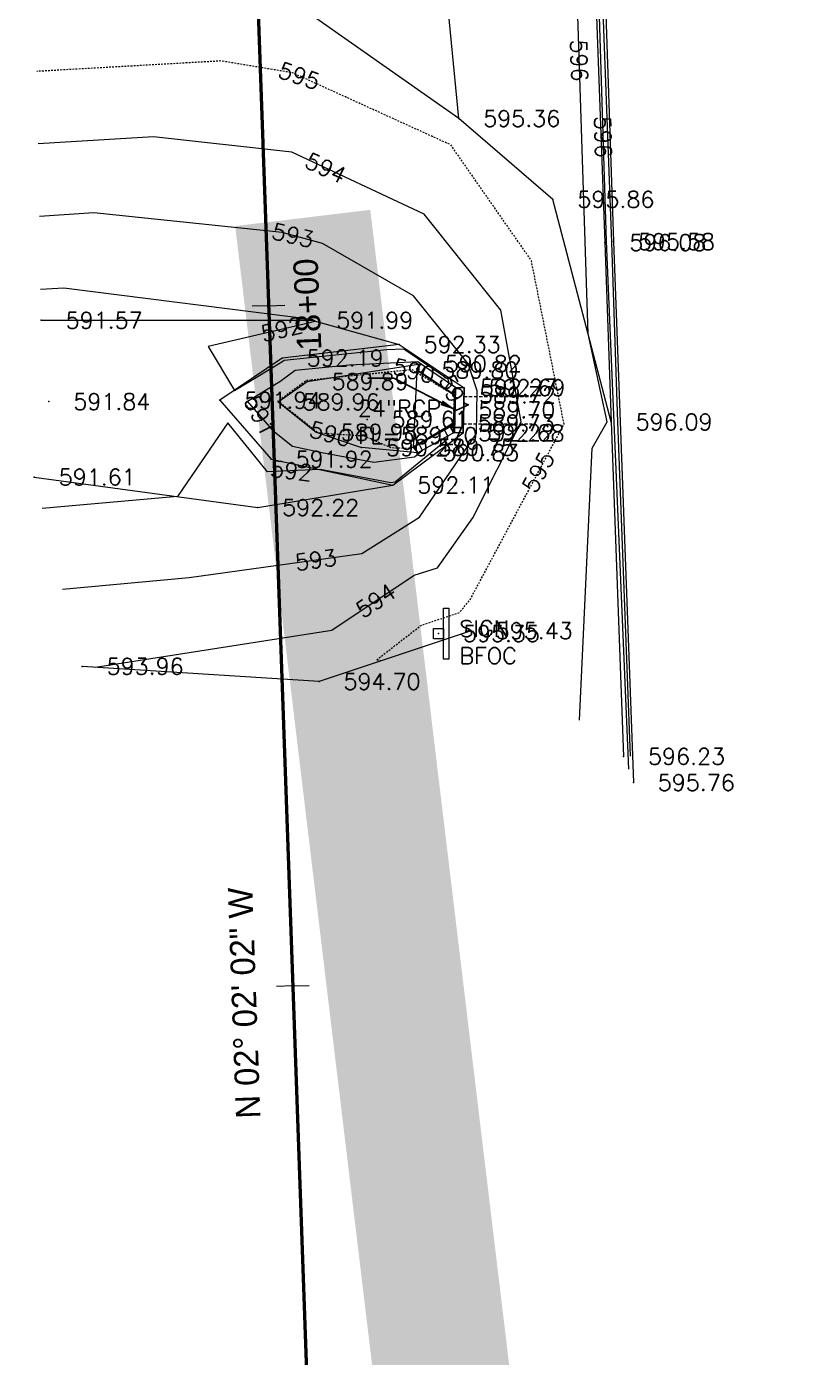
# Model space of a CAD drawing. Extents: x 2536931 to 2538613, y 7112513 to 7131087.
# Drawn here: x 2537889.7 to 2537946, y 7124378.9 to 7124476.7 of the extents above; entities that cross this region are included whole.
import ezdxf
from ezdxf.enums import TextEntityAlignment as Align

# ---------------------------------------------------------------- set-up
doc = ezdxf.new("R2010")
doc.units = 0
doc.header["$MEASUREMENT"] = 0
for name, pattern in [('DASHED2', [0.375, 0.25, -0.125]), ('DGN Style 4', [1.5247442917175293, 0.7623721458587647, -0.3811860729293823, 0, -0.3811860729293823]), ('HIDDEN2', [0.1875, 0.125, -0.0625])]:
    doc.linetypes.add(name, pattern=pattern)
for name, color, linetype, lineweight in [('C-WATR-UGND', 4, 'Continuous', 53), ('D_ALIGN_WL_20_SCALE', 7, 'Continuous', 30), ('D_ALIGN_WL_CENTERLINE', 7, 'DGN Style 4', 30), ('distance', 54, 'Continuous', 0), ('PT', 7, 'Continuous', 0), ('PTELEV', 5, 'Continuous', 0), ('V-BLDG', 8, 'Continuous', 0), ('V-PVMT-CONC', 8, 'Continuous', 0), ('V-ROAD-CURB-BACK', 8, 'Continuous', 0), ('V-ROAD-CURB-FACE', 54, 'Continuous', 0), ('V-SITE-RTWL', 8, 'Continuous', 0), ('V-SITE-SIGN', 8, 'Continuous', 0), ('V-STRM-LABL', 252, 'Continuous', 0), ('V-STRM-PIPE', 8, 'Continuous', 0), ('V-TINN-BRKL', 100, 'Continuous', 0), ('V-TOPO-MAJR', 252, 'HIDDEN2', 0), ('V-TOPO-MINR', 8, 'Continuous', 0)]:
    doc.layers.add(name, color=color, linetype=linetype, lineweight=lineweight)
doc.styles.add('PTXT', font='romans.shx')
doc.styles.add('ROMANS', font='romans.shx')
doc.styles.get("Standard").update_dxf_attribs({"font": 'romans.shx'})
doc.styles.add('Style-BRIDGE', font='BRIDGE.shx')
doc.dimstyles.get("Standard").update_dxf_attribs({"dimtxt": 0.18, "dimasz": 0.18, "dimexe": 0.18, "dimexo": 0.06249999999999999, "dimgap": 0.08999999999999998, "dimtad": 0, "dimtih": 1, "dimtoh": 1, "dimdec": 4, "dimzin": 0, "dimdsep": 46, "dimtxsty": 'Standard', "dimcen": 0.09, "dimadec": 0, "dimazin": 0, "dimtfac": 1, "dimtdec": 4, "dimtofl": 0, "dimtmove": 0, "dimatfit": 3, "dimfxl": 0, "dimtolj": 1, "dimtzin": 0, "dimarcsym": 0})

# ---------------------------------------------------------------- blocks, each defined once
blk = doc.blocks.new('SIGN')
at = {"linetype": 'Continuous'}
for points in [[(0.01874999981373549, 0.09375), (0.03750000009313226, 0.09375), (0.03750000009313226, -0.09375), (0.01874999981373549, -0.09375)], [(0.01874999981373549, -0.01874999981373549), (-0.01874999981373549, -0.01874999981373549), (-0.01874999981373549, 0.01874999981373549), (0.01874999981373549, 0.01874999981373549)]]:
    blk.add_3dface(points, dxfattribs=at)

msp = doc.modelspace()

# ---------------------------------------------------------------- linework, layer by layer
at = {"layer": 'C-WATR-UGND'}
msp.add_line((2537902.680969561, 7124591.099447041), (2537915.880710179, 7124219.433768175), dxfattribs=at)
at = {"layer": 'D_ALIGN_WL_20_SCALE', "color": 2, "lineweight": 13}
for p, q in [((2537907.47250744, 7124456.183904522), (2537908.671751362, 7124456.22649578)), ((2537907.47250744, 7124456.183904522), (2537906.273263517, 7124456.141313264)), ((2537909.247143146, 7124406.215407765), (2537908.047899223, 7124406.172816508)), ((2537909.247143146, 7124406.215407765), (2537910.446387067, 7124406.257999023))]:
    msp.add_line(p, q, dxfattribs=at)
at = {"layer": 'D_ALIGN_WL_CENTERLINE', "color": 2, "lineweight": 13}
msp.add_line((2537915.880710199, 7124219.4337682), (2537906.6422804, 7124479.5606432), dxfattribs=at)
at = {"layer": 'distance', "color": 7, "linetype": 'Continuous', "lineweight": 0, "const_width": 10}
msp.add_lwpolyline([(2537921.24456601, 7123695.741898054), (2537940.954955182, 7124205.125926005), (2537909.98151081, 7124462.632221754)], dxfattribs=at)
at = {"layer": 'PT'}
for p in [(2537921.445, 7124469.936, 595.3640000000596), (2537928.372, 7124463.989, 595.8569999998435), (2537932.186, 7124460.822, 596.0839999997988), (2537932.818, 7124460.893, 595.5759999998845), (2537890.761, 7124455.115, 591.5689999996684), (2537910.644, 7124455.114, 591.9860000000335), (2537917.073, 7124453.334, 592.3270000000484), (2537908.471, 7124452.335, 592.1909999996424), (2537918.37, 7124451.457, 589.7989999996498), (2537918.626, 7124451.921, 590.8149999999441), (2537910.303, 7124450.618, 589.8919999999925), (2537921.13, 7124449.618, 589.7239999999292), (2537921.2, 7124450.184, 592.2719999998808), (2537921.835, 7124450.161, 592.6939999996684), (2537891.323, 7124449.141, 591.8429999998771), (2537903.899, 7124449.239, 591.9419999998063), (2537908.168, 7124449.12, 589.9599999999627), (2537921.084, 7124448.522, 589.7020000000484), (2537914.713, 7124447.829, 589.6110000000335), (2537921.0421862, 7124447.565783489, 589.7309999996796), (2537932.64, 7124447.644, 596.094000000041), (2537910.965, 7124446.885, 589.9819999998435), (2537921.063, 7124446.85, 592.2239999999292), (2537921.762, 7124446.836, 592.6759999999776), (2537914.306, 7124445.761, 590.2709999997169), (2537918.092, 7124445.771, 589.7519999998622), (2537907.66, 7124444.903, 591.9239999996498), (2537918.449, 7124445.385, 590.8309999997728), (2537890.257, 7124443.592, 591.6110000000335), (2537916.604, 7124443.01, 592.1129999998957), (2537906.673, 7124441.359, 592.2179999998771), (2537919.957, 7124432.1, 595.3519999999553), (2537922.368, 7124432.308, 595.4290000000037), (2537893.772, 7124429.694, 593.9579999996349), (2537911.18, 7124428.578, 594.7009999998845), (2537933.565, 7124423.072, 596.2330000000075), (2537934.278, 7124421.154, 595.7579999999143)]:
    msp.add_point(p, dxfattribs=at)
at = {"layer": 'V-BLDG', "flags": 128}
msp.add_lwpolyline([(2537921.198644553, 7124449.511669759), (2537921.22059944, 7124449.511669759)], dxfattribs=at)
at = {"layer": 'V-PVMT-CONC', "flags": 128}
msp.add_lwpolyline([(2537918.37, 7124451.457), (2537918.092, 7124445.771)], dxfattribs=at)
at = {"layer": 'V-ROAD-CURB-BACK', "flags": 128}
msp.add_lwpolyline([(2537910.529, 7124603.457999999, -0.454179133128148), (2537927.683, 7124588.287), (2537929.219, 7124543.075), (2537930.775, 7124498.696), (2537932.186, 7124460.822), (2537932.64, 7124447.644), (2537933.565, 7124423.072)], format="xyb", dxfattribs=at)
at = {"layer": 'V-ROAD-CURB-FACE', "flags": 128}
msp.add_lwpolyline([(2537934.064646099, 7124423.090808914), (2537933.13967609, 7124447.662012236), (2537932.685679437, 7124460.839915088), (2537931.274673764, 7124498.714067367), (2537929.718702476, 7124543.092248453), (2537928.18304804, 7124588.294076825, 0.4539858395525272), (2537910.464917511, 7124603.95387643), (2537910.529, 7124603.458)], format="xyb", dxfattribs=at)
at = {"layer": 'V-SITE-RTWL', "flags": 128}
for points in [[(2537921.221794342, 7124449.566095104), (2537918.346313352, 7124451.506542066), (2537918.626, 7124451.921)], [(2537921.234844134, 7124450.160486301), (2537918.626, 7124451.921)], [(2537921.176138786, 7124447.486578323), (2537918.204550981, 7124445.821170468)], [(2537921.163398128, 7124446.906267503), (2537918.449, 7124445.385), (2537918.204550981, 7124445.821170468)]]:
    msp.add_lwpolyline(points, dxfattribs=at)
at = {"layer": 'V-SITE-RTWL'}
msp.add_3dface([(2537921.162144552, 7124446.849169759), (2537921.235144553, 7124450.174169758), (2537921.835, 7124450.161), (2537921.762, 7124446.836)], dxfattribs=at)
at = {"layer": 'V-STRM-PIPE', "linetype": 'DASHED2'}
for points in [[(2537921.820744027, 7124449.511669759), (2537926.829143742, 7124449.511669759)], [(2537921.776834253, 7124447.511669759), (2537926.829143742, 7124447.511669759)]]:
    msp.add_lwpolyline(points, dxfattribs=at)
at = {"layer": 'V-TINN-BRKL', "extrusion": (-0.007790495057159237, -0.06872916212157561, 0.9976049370671893), "elevation": -508838.4302932142, "flags": 128}
msp.add_lwpolyline([(1719345.531023358, 7347366.407456934), (1719337.0962741, 7347364.441266213), (1719332.902066077, 7347360.841402318)], dxfattribs=at)
at = {"layer": 'V-TINN-BRKL', "extrusion": (-0.1453798125742243, 0.2506466750234068, 0.9571002843984502), "elevation": 1417323.520390788, "flags": 128}
msp.add_lwpolyline([(-5769903.929264711, -4679546.577001385), (-5769906.527683178, -4679546.811680892), (-5769914.381033286, -4679543.626251709)], dxfattribs=at)
at = {"layer": 'V-TINN-BRKL', "extrusion": (-0.0004031598092062327, -0.008245923291894386, 0.9999659205249108), "elevation": -59181.08799711774, "flags": 128}
msp.add_lwpolyline([(2537918.401523429, 7124205.664481336), (2537918.123504502, 7124199.978288015)], dxfattribs=at)
at = {"layer": 'V-TINN-BRKL', "extrusion": (-0.3520991054771102, 0.2376053408427995, 0.9053010117774065), "elevation": 799743.8144363186, "flags": 128}
msp.add_lwpolyline([(-7325214.652222183, -1703079.253077597), (-7325214.652222186, -1703075.922388238), (-7325215.152222184, -1703075.922388237)], dxfattribs=at)
at = {"layer": 'V-TINN-BRKL', "extrusion": (-0.5532808565718789, 0.00763796298347401, 0.8329597560942252), "elevation": -1349273.589924273, "flags": 128}
msp.add_lwpolyline([(-7158800.374072669, 2032197.806316692), (-7158803.699763542, 2032197.838846798), (-7158803.713996103, 2032197.076196528)], dxfattribs=at)
at = {"layer": 'V-TINN-BRKL', "extrusion": (-0.02693940355137537, -0.02751516293011726, 0.9992583171258699), "elevation": -263808.495941449, "flags": 128}
msp.add_lwpolyline([(-3170760.600965073, 6861152.658182086), (-3170754.880140152, 6861152.190738803), (-3170747.164939206, 6861157.098893279)], dxfattribs=at)
at = {"layer": 'V-TINN-BRKL', "extrusion": (-0.1402516268503946, -0.1659101739252468, 0.9761164353466814), "elevation": -1537388.47232748, "flags": 128}
msp.add_lwpolyline([(-2661247.632610786, 6910351.018855754), (-2661244.053691529, 6910351.120122498), (-2661240.776567525, 6910352.450399259)], dxfattribs=at)
at = {"layer": 'V-TINN-BRKL', "extrusion": (-0.3677330065022779, -0.2060936702593294, 0.9068063933430524), "elevation": -2401043.710136974, "flags": 128}
msp.add_lwpolyline([(-4974162.007145418, 5166380.553144142), (-4974162.507145418, 5166380.553144142), (-4974162.507145417, 5166377.248651745), (-4974162.007145418, 5166377.248651746)], dxfattribs=at)
at = {"layer": 'V-TINN-BRKL', "extrusion": (-0.3677330064259297, -0.2060936703955574, 0.9068063933430522), "elevation": -2401043.710913758, "flags": 128}
msp.add_lwpolyline([(-4974162.005034922, 5166380.554815112), (-4974162.005034922, 5166377.250322715)], dxfattribs=at)
at = {"layer": 'V-TINN-BRKL', "extrusion": (-0.1328651067407594, 0.01205823802426395, 0.9910607762930168), "elevation": -250706.9979530107, "flags": 128}
msp.add_lwpolyline([(-7324672.231836456, 1866835.596415762), (-7324672.231836456, 1866831.398865882)], dxfattribs=at)
at = {"layer": 'V-TINN-BRKL', "extrusion": (-0.04616972395449521, -0.05617321266969762, 0.997352959973715), "elevation": -516783.5734610433, "flags": 128}
msp.add_lwpolyline([(-2563114.001166753, 7096616.614065355), (-2563120.275938193, 7096606.601999066), (-2563134.432954515, 7096596.383640202)], dxfattribs=at)
at = {"layer": 'V-TINN-BRKL'}
for points in [[(2537921.445, 7124469.936, 595.3640000000596), (2537919.548, 7124489.664, 595.4749999996275), (2537908.059, 7124498.211, 595.3859999999404), (2537894.723, 7124499.876, 594.7669999999925)], [(2537930.775, 7124498.696, 596.0809999997728), (2537932.186, 7124460.822, 596.0839999997988), (2537932.64, 7124447.644, 596.094000000041), (2537933.565, 7124423.072, 596.2330000000075)], [(2537931.555, 7124498.632, 595.5799999996088), (2537932.818, 7124460.893, 595.5759999998845), (2537934.278, 7124421.154, 595.7579999999143)], [(2537932.64, 7124447.644, 596.094000000041), (2537928.372, 7124463.989, 595.8569999998435), (2537921.445, 7124469.936, 595.3640000000596), (2537907.745, 7124479.593, 595.9779999996535), (2537890.283, 7124483.256, 596.8499999996275)], [(2537890.761, 7124455.115, 591.5689999996684), (2537910.644, 7124455.114, 591.9860000000335), (2537917.073, 7124453.334, 592.3270000000484), (2537921.835, 7124450.161, 592.6939999996684)], [(2537918.626, 7124451.921, 590.8149999999441), (2537918.37, 7124451.457, 589.7989999996498), (2537921.13, 7124449.618, 589.7239999999292), (2537921.084, 7124448.522, 589.7020000000484), (2537921.042186244, 7124447.565783459, 589.7309999996796), (2537918.092, 7124445.771, 589.7519999998622), (2537918.449, 7124445.385, 590.8309999997728)], [(2537921.762, 7124446.836, 592.6759999999776), (2537921.063, 7124446.85, 592.2239999999292), (2537921.2, 7124450.184, 592.2719999998808), (2537918.626, 7124451.921, 590.8149999999441), (2537918.420902858, 7124451.45620719, 590.857221021317)], [(2537890.257, 7124443.592, 591.6110000000335), (2537906.673, 7124441.359, 592.2179999998771), (2537916.604, 7124443.01, 592.1129999998957), (2537921.762, 7124446.836, 592.6759999999776)]]:
    msp.add_polyline3d(points, dxfattribs=at)
at = {"layer": 'V-TOPO-MAJR', "elevation": 595, "flags": 128}
msp.add_lwpolyline([(2537915.775071428, 7124430.109964281), (2537915.378126017, 7124430.139215756), (2537918.673676052, 7124432.702681557), (2537921.498053847, 7124433.649349319), (2537922.273567016, 7124434.571898291), (2537929.186317139, 7124447.492136831), (2537926.790649212, 7124459.49419584), (2537920.86382192, 7124467.999274904), (2537909.226894596, 7124473.296397841), (2537903.977625992, 7124474.163314352), (2537890.450449347, 7124473.397857599)], dxfattribs=at)
at = {"layer": 'V-TOPO-MAJR', "elevation": 590, "flags": 128}
msp.add_lwpolyline([(2537910.603271047, 7124450.738463245), (2537917.984045382, 7124451.506147114), (2537921.111024115, 7124449.636407359), (2537921.027164564, 7124447.523836547), (2537917.861001686, 7124445.685491331), (2537916.500450619, 7124445.73868791), (2537914.493258169, 7124446.604302423), (2537911.132875114, 7124446.820645566), (2537908.162264031, 7124449.171332944), (2537910.230916967, 7124450.703040273)], close=True, dxfattribs=at)
at = {"layer": 'V-TOPO-MINR', "flags": 128}
for points, elevation in [([(2537928.194059006, 7124607.767217393), (2537927.954198509, 7124600.571035129), (2537927.078985884, 7124595.503678582), (2537928.215258667, 7124591.439189729), (2537932.287598853, 7124460.918159679), (2537933.914745262, 7124422.131170528)], 596), ([(2537930.320098258, 7124425.748601993), (2537931.259522215, 7124445.717268653), (2537932.344630469, 7124447.644779779), (2537930.947206751, 7124454.126827005), (2537929.575125805, 7124496.353129297), (2537929.274361386, 7124497.48875247), (2537928.162529942, 7124498.5482876), (2537927.623544118, 7124515.045294115), (2537925.245737655, 7124541.363063268), (2537926.228393762, 7124543.931339177), (2537924.893142447, 7124545.285512844), (2537925.962919983, 7124545.474855782), (2537910.161217168, 7124588.24296258), (2537909.383430621, 7124589.24341627), (2537905.741780834, 7124589.955599438), (2537895.924950547, 7124591.019676425), (2537894.704896458, 7124591.669002691), (2537892.664826032, 7124599.301245788), (2537889.690274165, 7124601.133000471)], 596), ([(2537894.756032301, 7124429.630915207), (2537912.1123352, 7124432.36132767), (2537918.171220234, 7124436.399259526), (2537919.884056694, 7124436.919929431), (2537922.490751732, 7124440.605295205), (2537926.046607938, 7124447.665744706), (2537924.534121719, 7124455.870569395), (2537918.900076362, 7124462.907984943), (2537909.181428356, 7124467.46387625), (2537899.023325096, 7124468.595422151), (2537890.540962507, 7124468.069131979)], 594), ([(2537892.337244993, 7124435.366894758), (2537901.637679556, 7124436.229804712), (2537914.327895562, 7124437.973070453), (2537918.552927786, 7124440.657425256), (2537922.755134244, 7124446.789599693), (2537922.807449999, 7124449.934469998), (2537922.150303192, 7124451.924277753), (2537918.133938164, 7124456.923200723), (2537911.430993929, 7124460.746269745), (2537908.479960768, 7124461.572256606), (2537894.640493072, 7124463.020972578), (2537890.631475667, 7124462.740406358)], 593), ([(2537890.721988827, 7124457.411680738), (2537892.421264005, 7124457.507836919), (2537910.633833165, 7124455.199848196), (2537910.688764357, 7124455.175429248), (2537910.907947213, 7124455.040920821), (2537910.495599999, 7124454.924214634), (2537903.032720257, 7124453.188665594), (2537904.963963856, 7124449.960156627), (2537908.445059613, 7124452.059757957), (2537908.623201826, 7124452.192352328), (2537916.163845995, 7124452.969264065), (2537917.408867063, 7124453.028410714), (2537920.649770622, 7124450.811047899), (2537920.719472889, 7124450.508271792), (2537920.665701402, 7124450.428589693), (2537920.439786242, 7124450.093813858), (2537920.639809821, 7124449.955141968), (2537920.942697484, 7124449.753364892), (2537921.192527472, 7124450.123579279), (2537921.187722956, 7124450.008099611), (2537921.064865185, 7124446.998504356), (2537921.06112985, 7124446.914314272), (2537920.838644964, 7124447.311294138), (2537920.398209272, 7124447.050592578), (2537920.603349906, 7124446.68456007), (2537920.64265829, 7124446.614422105), (2537920.548131165, 7124446.304359888), (2537916.766624805, 7124443.219340871), (2537916.463026058, 7124443.178763841), (2537911.256529101, 7124444.141793648), (2537907.404857143, 7124443.986863943), (2537904.481942029, 7124447.583057971), (2537900.77730313, 7124442.160967049), (2537890.83958841, 7124441.288496804)], 592)]:
    msp.add_lwpolyline(points, dxfattribs=dict(at, elevation=elevation))
at = {"layer": 'V-TOPO-MINR', "elevation": 591, "flags": 128}
msp.add_lwpolyline([(2537913.383558521, 7124451.853863655), (2537918.435983466, 7124452.093886908), (2537918.941947312, 7124451.747716342), (2537918.952829101, 7124451.700447498), (2537918.701368327, 7124451.327816504), (2537918.673142453, 7124451.285989561), (2537919.60854684, 7124450.637494547), (2537921.024992086, 7124449.693889983), (2537921.165054944, 7124449.90144427), (2537921.14258677, 7124449.361407004), (2537921.07319191, 7124447.661470259), (2537921.052780971, 7124447.201431585), (2537920.928350243, 7124447.423453378), (2537918.521683788, 7124445.998905572), (2537918.55134056, 7124445.945988982), (2537918.766132805, 7124445.5627351), (2537918.752467208, 7124445.517910025), (2537918.205782371, 7124445.071914975), (2537915.215469055, 7124444.672249185), (2537911.375005445, 7124445.382607984), (2537909.232512873, 7124445.846031924), (2537907.898997963, 7124446.886965377), (2537905.927959637, 7124449.18244198), (2537908.309246077, 7124450.618700137), (2537909.42007003, 7124451.445505873)], close=True, dxfattribs=at)

# ---------------------------------------------------------------- block references
at = {"layer": 'V-SITE-SIGN', "xscale": 20, "yscale": 20, "zscale": 20}
msp.add_blockref('SIGN', (2537919.957, 7124432.1), dxfattribs=at)

# ---------------------------------------------------------------- texts
at = {"layer": 'D_ALIGN_WL_20_SCALE', "color": 2, "lineweight": 13, "style": 'Style-BRIDGE'}
for s, rotation, p in [('18+00', 92.44877729526449, (2537911.215674489, 7124456.316843443)), ('N 02%%d 02\' 02" W', 92.03400996062288, (2537906.576899348, 7124404.990030869))]:
    msp.add_text(s, height=1.8, rotation=rotation, dxfattribs=at).set_placement(p, align=Align.CENTER)
at = {"layer": 'PTELEV', "style": 'PTXT'}
for s, p in [('595.36', (2537923.245000003, 7124469.336000003, 595.3640000000596)), ('595.86', (2537930.171999998, 7124463.388999998, 595.8569999998435)), ('596.08', (2537933.986000003, 7124460.221999995, 596.0839999997988)), ('595.58', (2537934.617999999, 7124460.292999998, 595.5759999998845)), ('591.57', (2537892.561000004, 7124454.514999993, 591.5689999996684)), ('591.99', (2537912.443999998, 7124454.513999998, 591.9860000000335)), ('592.33', (2537918.872999997, 7124452.733999997, 592.3270000000484)), ('592.19', (2537910.271000002, 7124451.735000007, 592.1909999996424)), ('590.82', (2537920.425999999, 7124451.321000002, 590.8149999999441)), ('589.80', (2537920.169999998, 7124450.857000001, 589.7989999996498)), ('589.89', (2537912.102999998, 7124450.017999999, 589.8919999999925)), ('592.27', (2537922.999999998, 7124449.583999999, 592.2719999998808)), ('592.69', (2537923.635000001, 7124449.560999997, 592.6939999996684)), ('591.84', (2537893.123000002, 7124448.541000001, 591.8429999998771)), ('591.94', (2537905.698999999, 7124448.638999998, 591.9419999998063)), ('589.96', (2537909.968000002, 7124448.520000003, 589.9599999999627)), ('589.72', (2537922.929999997, 7124449.018000007, 589.7239999999292)), ('589.61', (2537916.513000002, 7124447.229000002, 589.6110000000335)), ('589.70', (2537922.884000001, 7124447.921999998, 589.7020000000484)), ('589.98', (2537912.764999998, 7124446.284999996, 589.9819999998435)), ('589.73', (2537922.842186199, 7124446.965783488, 589.7309999996796)), ('592.22', (2537922.862999998, 7124446.25, 592.2239999999292)), ('592.68', (2537923.561999999, 7124446.235999994, 592.6759999999776)), ('596.09', (2537934.439999999, 7124447.044000007, 596.094000000041)), ('591.92', (2537909.459999999, 7124444.302999996, 591.9239999996498)), ('590.27', (2537916.105999998, 7124445.160999998, 590.2709999997169)), ('589.75', (2537919.891999999, 7124445.171000004, 589.7519999998622)), ('590.83', (2537920.248999998, 7124444.784999996, 590.8309999997728)), ('591.61', (2537892.056999998, 7124442.991999999, 591.6110000000335)), ('592.11', (2537918.404000003, 7124442.410000004, 592.1129999998957)), ('592.22', (2537908.472999999, 7124440.758999996, 592.2179999998771)), ('595.43', (2537924.167999998, 7124431.708000003, 595.4290000000037)), ('595.35', (2537921.756999999, 7124431.499999993, 595.3519999999553)), ('593.96', (2537895.571999998, 7124429.094000004, 593.9579999996349)), ('594.70', (2537912.979999999, 7124427.978, 594.7009999998845)), ('596.23', (2537935.365000002, 7124422.472000003, 596.2330000000075)), ('595.76', (2537936.078000001, 7124420.553999998, 595.7579999999143))]:
    msp.add_text(s, height=1.2, dxfattribs=at).set_placement(p)
at = {"layer": 'V-SITE-SIGN', "insert": (2537921.5026, 7124433.066), "char_height": 1.2, "attachment_point": 1, "style": 'ROMANS'}
msp.add_mtext('SIGN\\PBFOC ', dxfattribs=at)
at = {"layer": 'V-STRM-LABL', "insert": (2537914.034721685, 7124449.249635889), "char_height": 1.2, "attachment_point": 1, "style": 'ROMANS'}
msp.add_mtext('24"RCP\\PFL=589.70', dxfattribs=at)
at = {"layer": 'V-TOPO-MAJR', "char_height": 1.2, "attachment_point": 5, "style": 'ROMANS'}
for s, insert, rotation in [('595', (2537909.726115027, 7124473.069152974), 341.4214603332824), ('590', (2537918.157413597, 7124451.40248365), 346.00254114481777), ('590', (2537912.017426837, 7124446.763697683), 345.0886920941624), ('595', (2537927.302704283, 7124443.971580324), 61.85176211512556)]:
    msp.add_mtext(s, dxfattribs=dict(at, insert=insert, rotation=rotation))
at = {"layer": 'V-TOPO-MINR', "char_height": 1.2, "attachment_point": 5, "style": 'ROMANS'}
for s, insert, rotation in [('596', (2537930.294848559, 7124474.203393422), 271.8610864049433), ('596', (2537932.048374165, 7124468.585459371), 271.7870854651786), ('594', (2537911.669856857, 7124466.297354964), 334.88383567307903), ('593', (2537909.255626016, 7124461.355149827), 346.9277706099098), ('592', (2537908.443378972, 7124454.446955137), 13.31397192512845), ('591', (2537921.154069328, 7124449.637397802), 295.0526014872601), ('591', (2537906.855904717, 7124448.101754613), 297.1483483129829), ('592', (2537909.139476026, 7124444.056637276), 353.6636562758062), ('593', (2537910.949238323, 7124437.508941441), 7.821813853203045), ('594', (2537915.356101857, 7124434.523129494), 33.68139323507186)]:
    msp.add_mtext(s, dxfattribs=dict(at, insert=insert, rotation=rotation))

# ---------------------------------------------------------------- leaders
at = {"layer": 'V-STRM-LABL'}
msp.add_leader([(2537921.250252637, 7124448.514019004), (2537916.666506221, 7124450.864649103), (2537914.764887023, 7124450.864649103)], dimstyle='Standard', override={"dimscale": 20, "dimtxt": 0.06, "dimasz": 0.06}, dxfattribs=at)

doc.saveas('drawing.dxf')
